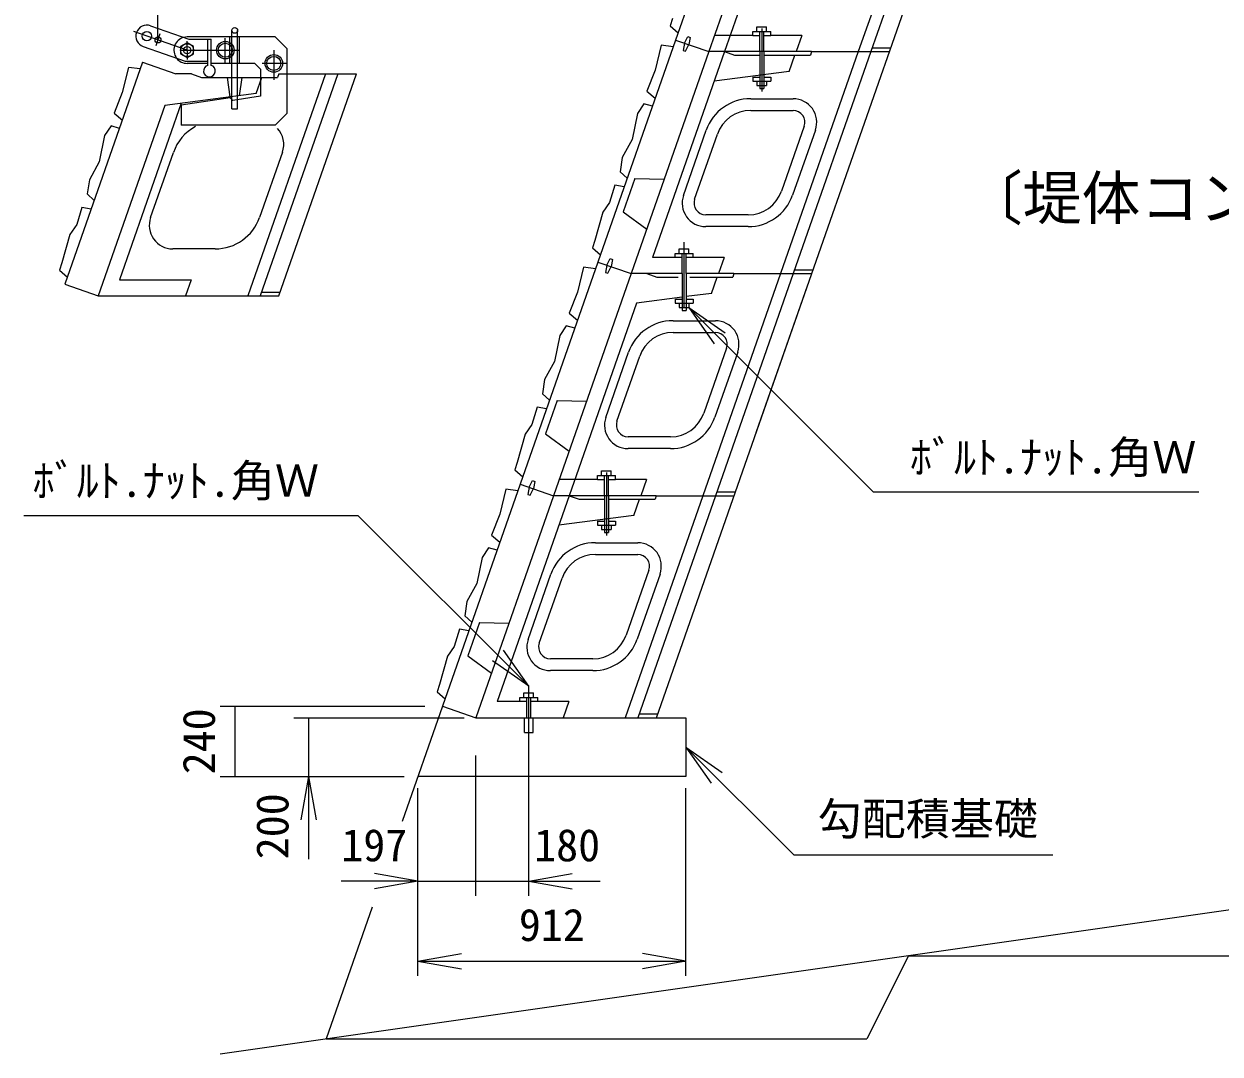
# Model space of a CAD drawing. Units: millimetres, scale not verified. Extents: x 4144 to 15866, y 2072 to 10087.
# Drawn here: x 4149 to 6591, y 4824 to 6926 of the extents above; entities that cross this region are included whole.
import ezdxf
from ezdxf.enums import TextEntityAlignment as Align

# ---------------------------------------------------------------- set-up
doc = ezdxf.new("R2010")
doc.units = ezdxf.units.MM
doc.layers.add('2', color=4, linetype='Continuous', lineweight=18)
doc.styles.add('ＭＳ ゴシック-5.0-0.0', font='')
doc.styles.get('ＭＳ ゴシック-5.0-0.0').set_extended_font_data('ＭＳ ゴシック-5.0-0.0')

msp = doc.modelspace()

# ---------------------------------------------------------------- linework, layer by layer
at = {"layer": '2', "color": 2}
for p, q in [((5638.319, 7346.598), (5479.751, 6893.546)), ((5757.84, 6416.708), (6074.976, 7322.812)), ((4423.065, 6893.619), (4423.065, 7097.398)), ((5479.751, 6893.546), (5321.182, 6440.494)), ((5479.751, 6893.546), (5547.708, 6869.76)), ((5579.493, 6869.76), (5547.708, 6869.76)), ((5579.493, 6869.76), (5600.064, 6862.56)), ((5600.064, 6862.56), (5651.508, 6862.56)), ((5659.908, 6862.56), (5754.966, 6862.56)), ((5757.486, 6869.76), (5754.966, 6862.56)), ((5757.486, 6869.76), (5916.408, 6869.76)), ((5321.182, 6440.494), (5162.614, 5987.442)), ((5321.182, 6440.494), (5389.14, 6416.708)), ((5420.925, 6416.708), (5389.14, 6416.708)), ((5420.925, 6416.708), (5441.496, 6409.508)), ((5440.703, 5510.604), (5757.84, 6416.708)), ((5441.496, 6409.508), (5485.14, 6409.508)), ((5509.14, 6409.508), (5596.397, 6409.508)), ((5598.917, 6416.708), (5596.397, 6409.508)), ((5598.917, 6416.708), (5757.84, 6416.708)), ((5162.614, 5987.442), (5004.046, 5534.39)), ((5162.614, 5987.442), (5230.572, 5963.656)), ((5262.356, 5963.656), (5230.572, 5963.656)), ((5262.356, 5963.656), (5282.928, 5956.456)), ((5440.349, 5963.656), (5437.829, 5956.456)), ((5440.349, 5963.656), (5599.271, 5963.656)), ((5282.928, 5956.456), (5334.372, 5956.456)), ((5342.772, 5956.456), (5437.829, 5956.456)), ((5004.046, 5534.39), (4921.558, 5298.709)), ((5004.046, 5534.39), (5072.004, 5510.604)), ((5072.004, 5510.604), (5500.921, 5510.604)), ((5500.921, 5510.604), (5500.921, 5390.604)), ((5500.921, 5390.604), (4953.721, 5390.604)), ((4860.484, 5124.213), (4766.268, 4855.025)), ((5955.206, 5024.874), (5870.282, 4855.025)), ((5955.206, 5024.874), (7059.22, 5024.874)), ((4766.268, 4855.025), (5870.282, 4855.025))]:
    msp.add_line(p, q, dxfattribs=at)
at = {"layer": '2'}
for p, q in [((5706.277, 7322.812), (5547.708, 6869.76)), ((6011.407, 7322.812), (5852.839, 6869.76)), ((6036.835, 7322.812), (5878.266, 6869.76)), ((5717.091, 7262.898), (5579.493, 6869.76)), ((5473.144, 6937.483), (5468.57, 6922.235)), ((4407.845, 6922.784), (4486.351, 6895.307)), ((4573.857, 6899.807), (4573.857, 6913.094)), ((4585.505, 6899.807), (4585.505, 6913.094)), ((5468.57, 6922.235), (5484.816, 6908.02)), ((5637.485, 6911.16), (5673.932, 6911.16)), ((5637.485, 6902.76), (5637.485, 6911.16)), ((5645.719, 6920.16), (5665.698, 6920.16)), ((5645.719, 6911.16), (5645.719, 6920.16)), ((5651.508, 6869.76), (5651.508, 6911.16)), ((5655.708, 6917.181), (5655.708, 6788.78)), ((5659.908, 6869.76), (5659.908, 6911.16)), ((5665.698, 6911.16), (5665.698, 6920.16)), ((5673.932, 6902.76), (5673.932, 6911.16)), ((4482.528, 6872.807), (4373.951, 6910.808)), ((4419.137, 6882.398), (4427.6, 6906.576)), ((4482.528, 6888.049), (4469.328, 6880.428)), ((4662.528, 6899.807), (4482.528, 6899.807)), ((4482.528, 6872.807), (4482.528, 6891.396)), ((4495.728, 6880.428), (4482.528, 6888.049)), ((4486.351, 6895.307), (4531.728, 6895.307)), ((4524.528, 6841.853), (4524.528, 6895.307)), ((4531.728, 6841.853), (4531.728, 6895.307)), ((4560.528, 6845.807), (4560.528, 6897.311)), ((4569.785, 6845.807), (4569.785, 6899.807)), ((4573.857, 6845.807), (4573.857, 6899.807)), ((4585.505, 6845.807), (4585.505, 6899.807)), ((4589.577, 6845.807), (4589.577, 6899.807)), ((4662.528, 6899.807), (4686.528, 6875.807)), ((5498.156, 6887.104), (5495.183, 6872.252)), ((5498.156, 6887.104), (5505.093, 6900.568)), ((5505.093, 6900.568), (5509.624, 6898.982)), ((5509.624, 6898.982), (5506.651, 6884.131)), ((5637.485, 6902.76), (5559.258, 6902.76)), ((5637.485, 6902.76), (5651.508, 6902.76)), ((5659.908, 6902.76), (5673.932, 6902.76)), ((5737.251, 6902.76), (5673.932, 6902.76)), ((5737.251, 6902.76), (5725.701, 6869.76)), ((4392.979, 6880.31), (4478.704, 6850.307)), ((4469.328, 6880.428), (4469.328, 6865.186)), ((4469.328, 6865.186), (4482.528, 6857.564)), ((4470.528, 6872.807), (4533.793, 6872.807)), ((4482.528, 6872.807), (4482.528, 6853.507)), ((4482.528, 6857.564), (4495.728, 6865.186)), ((4495.728, 6865.186), (4495.728, 6880.428)), ((4533.793, 6872.807), (4588.365, 6872.807)), ((4659.528, 6872.561), (4659.528, 6812.233)), ((4686.528, 6744.004), (4686.528, 6875.807)), ((5547.708, 6869.76), (5389.14, 6416.708)), ((5579.493, 6869.76), (5432.475, 6449.708)), ((5450.633, 6883.003), (5438.079, 6832.068)), ((5474.969, 6879.883), (5450.633, 6883.003)), ((5495.183, 6872.252), (5499.713, 6870.667)), ((5499.713, 6870.667), (5506.651, 6884.131)), ((5757.486, 6869.76), (5579.493, 6869.76)), ((5651.508, 6869.76), (5651.508, 6794.32)), ((5659.908, 6869.76), (5659.908, 6794.32)), ((5852.839, 6869.76), (5694.271, 6416.708)), ((5711.631, 6829.56), (5723.181, 6862.56)), ((5878.266, 6869.76), (5719.698, 6416.708)), ((5918.928, 6876.96), (5880.786, 6876.96)), ((4391.723, 6848.191), (4233.155, 6395.139)), ((4391.723, 6848.191), (4459.681, 6824.406)), ((4478.704, 6850.307), (4524.528, 6850.307)), ((4524.528, 6845.807), (4482.528, 6845.807)), ((4620.528, 6845.807), (4531.728, 6845.807)), ((4573.857, 6753.216), (4573.857, 6845.807)), ((4585.505, 6753.216), (4585.505, 6845.807)), ((4620.528, 6845.807), (4632.528, 6833.807)), ((4684.712, 6845.807), (4635.699, 6845.807)), ((4362.606, 6837.649), (4350.051, 6786.714)), ((4386.941, 6834.529), (4362.606, 6837.649)), ((4491.465, 6824.406), (4459.681, 6824.406)), ((4491.465, 6824.406), (4512.037, 6817.206)), ((4512.037, 6817.206), (4632.528, 6817.206)), ((4570.429, 6777.359), (4564.849, 6817.206)), ((4594.502, 6817.206), (4588.905, 6779.738)), ((4764.812, 6824.406), (4606.243, 6371.354)), ((4623.604, 6784.206), (4635.154, 6817.206)), ((4790.239, 6824.406), (4631.671, 6371.354)), ((4632.528, 6833.807), (4632.528, 6778.712)), ((4632.528, 6817.206), (4666.938, 6817.206)), ((4669.458, 6824.406), (4666.938, 6817.206)), ((4669.458, 6824.406), (4686.528, 6824.406)), ((4669.812, 6371.354), (4828.38, 6824.406)), ((4686.528, 6824.406), (4828.38, 6824.406)), ((5438.079, 6832.068), (5421.307, 6789.376)), ((5711.631, 6829.56), (5558.523, 6809.846)), ((5637.485, 6817.903), (5637.485, 6809.503)), ((5637.485, 6817.903), (5651.508, 6817.903)), ((5659.908, 6817.903), (5673.932, 6817.903)), ((5673.932, 6817.903), (5673.932, 6809.503)), ((5421.307, 6789.376), (5438.327, 6775.193)), ((5637.485, 6809.503), (5673.932, 6809.503)), ((5645.719, 6809.503), (5645.719, 6800.503)), ((5645.719, 6800.503), (5665.698, 6800.503)), ((5651.508, 6794.32), (5659.908, 6794.32)), ((5665.698, 6809.503), (5665.698, 6800.503)), ((4350.051, 6786.714), (4333.279, 6744.022)), ((4470.495, 6764.492), (4344.447, 6404.354)), ((4623.604, 6784.206), (4437.211, 6760.206)), ((4570.681, 6775.557), (4470.528, 6760.624)), ((4570.681, 6775.557), (4576.01, 6770.285)), ((4632.528, 6778.712), (4576.01, 6770.285)), ((5633.074, 6773.76), (5719.799, 6773.76)), ((4437.211, 6760.206), (4301.113, 6371.354)), ((4333.279, 6744.022), (4350.3, 6729.838)), ((4470.528, 6760.624), (4470.528, 6720.004)), ((4573.857, 6753.216), (4585.505, 6753.216)), ((4686.528, 6744.004), (4662.528, 6720.004)), ((5401.882, 6743.714), (5390.812, 6690.269)), ((5415.208, 6763.456), (5401.882, 6743.714)), ((5432.535, 6758.643), (5415.208, 6763.456)), ((5633.074, 6749.76), (5719.799, 6749.76)), ((4327.18, 6718.102), (4313.854, 6698.359)), ((4344.507, 6713.289), (4327.18, 6718.102)), ((4662.528, 6720.004), (4470.528, 6720.004)), ((5742.426, 6717.758), (5695.934, 6584.923)), ((4313.854, 6698.359), (4302.785, 6644.915)), ((5495.945, 6576.565), (5542.463, 6709.474)), ((5518.598, 6568.637), (5565.116, 6701.546)), ((5765.079, 6709.83), (5718.586, 6576.995)), ((5390.812, 6690.269), (5370.991, 6653.675)), ((4302.785, 6644.915), (4282.963, 6608.321)), ((4407.918, 6531.211), (4454.436, 6664.12)), ((4677.051, 6664.476), (4630.559, 6531.64)), ((5370.99, 6653.676), (5366.416, 6624.706)), ((5366.416, 6624.706), (5381.068, 6611.596)), ((4282.963, 6608.321), (4278.389, 6579.351)), ((5355.743, 6597.261), (5345.07, 6562.192)), ((5374.8, 6593.687), (5355.743, 6597.261)), ((5396.785, 6611.096), (5373, 6543.138)), ((5396.785, 6611.096), (5456.532, 6609.256)), ((4278.389, 6579.351), (4293.041, 6566.242)), ((4267.716, 6551.906), (4257.043, 6516.838)), ((4286.773, 6548.333), (4267.716, 6551.906)), ((5345.07, 6562.192), (5331.283, 6542.004)), ((5331.283, 6542.004), (5314.576, 6484.431)), ((5373, 6543.138), (5420.854, 6507.319)), ((5627.976, 6536.708), (5541.25, 6536.708)), ((4243.256, 6496.65), (4226.548, 6439.077)), ((4257.043, 6516.838), (4243.256, 6496.65)), ((5627.976, 6512.708), (5541.25, 6512.708)), ((5314.576, 6484.431), (5310.002, 6469.183)), ((5497.14, 6416.708), (5497.14, 6480.805)), ((4539.949, 6467.354), (4453.223, 6467.354)), ((5310.002, 6469.183), (5326.248, 6454.968)), ((5339.588, 6434.052), (5346.525, 6447.516)), ((5346.525, 6447.516), (5351.055, 6445.93)), ((5492.94, 6449.708), (5432.475, 6449.708)), ((5478.916, 6458.108), (5515.364, 6458.108)), ((5478.916, 6449.708), (5478.916, 6458.108)), ((5487.151, 6467.108), (5507.13, 6467.108)), ((5487.151, 6458.108), (5487.151, 6467.108)), ((5492.94, 6416.708), (5492.94, 6458.108)), ((5501.34, 6416.708), (5501.34, 6458.108)), ((5578.683, 6449.708), (5501.34, 6449.708)), ((5507.13, 6458.108), (5507.13, 6467.108)), ((5515.364, 6449.708), (5515.364, 6458.108)), ((5578.683, 6449.708), (5567.133, 6416.708)), ((4226.548, 6439.077), (4221.974, 6423.829)), ((4221.974, 6423.829), (4238.221, 6409.613)), ((5292.065, 6429.951), (5279.51, 6379.016)), ((5316.401, 6426.831), (5292.065, 6429.951)), ((5339.588, 6434.052), (5336.614, 6419.2)), ((5341.145, 6417.615), (5348.082, 6431.079)), ((5351.055, 6445.93), (5348.082, 6431.079)), ((5760.36, 6423.908), (5722.218, 6423.908)), ((4344.447, 6404.354), (4490.656, 6404.354)), ((4490.656, 6404.354), (4479.106, 6371.354)), ((5389.139, 6416.708), (5230.572, 5963.656)), ((5336.614, 6419.2), (5341.145, 6417.615)), ((5492.94, 6416.708), (5420.925, 6416.708)), ((5492.94, 6416.708), (5492.94, 6341.268)), ((5497.14, 6346.991), (5497.14, 6416.708)), ((5501.34, 6416.708), (5501.34, 6341.268)), ((5598.917, 6416.708), (5501.34, 6416.708)), ((5694.271, 6416.708), (5535.702, 5963.656)), ((5553.063, 6376.508), (5564.613, 6409.508)), ((5719.698, 6416.708), (5561.13, 5963.656)), ((4233.155, 6395.139), (4301.113, 6371.354)), ((4672.332, 6378.554), (4634.191, 6378.554)), ((5279.51, 6379.016), (5262.738, 6336.324)), ((5553.063, 6376.508), (5501.34, 6369.849)), ((5644.371, 6092.515), (5749.911, 6394.056)), ((4301.113, 6371.354), (4669.812, 6371.354)), ((5399.955, 6356.794), (5262.356, 5963.656)), ((5492.94, 6368.767), (5399.955, 6356.794)), ((5478.916, 6364.851), (5478.916, 6356.451)), ((5478.916, 6364.851), (5492.94, 6364.851)), ((5478.916, 6356.451), (5515.364, 6356.451)), ((5487.151, 6356.451), (5487.151, 6347.451)), ((5501.34, 6364.851), (5515.364, 6364.851)), ((5507.13, 6356.451), (5507.13, 6347.451)), ((5515.364, 6364.851), (5515.364, 6356.451)), ((5262.738, 6336.324), (5279.759, 6322.14)), ((5487.151, 6347.451), (5507.13, 6347.451)), ((5492.94, 6341.268), (5501.34, 6341.268)), ((5507.13, 6347.451), (5580.854, 6295.829)), ((5507.13, 6347.451), (5558.752, 6273.727)), ((5883.222, 5971.359), (5507.13, 6347.451)), ((5256.64, 6310.404), (5243.314, 6290.662)), ((5273.966, 6305.591), (5256.64, 6310.404)), ((5474.505, 6320.708), (5561.231, 6320.708)), ((5243.314, 6290.662), (5232.244, 6237.217)), ((5474.505, 6296.708), (5561.231, 6296.708)), ((5337.377, 6123.513), (5383.895, 6256.422)), ((5583.858, 6264.706), (5537.366, 6131.871)), ((5606.511, 6256.778), (5560.018, 6123.943)), ((5232.244, 6237.217), (5212.422, 6200.623)), ((5360.03, 6115.585), (5406.548, 6248.494)), ((5212.422, 6200.623), (5207.848, 6171.654)), ((5207.848, 6171.654), (5222.5, 6158.544)), ((5238.217, 6158.044), (5214.432, 6090.086)), ((5238.217, 6158.044), (5297.963, 6156.204)), ((5197.175, 6144.209), (5186.502, 6109.14)), ((5216.232, 6140.635), (5197.175, 6144.209)), ((5186.502, 6109.14), (5172.715, 6088.952)), ((5172.715, 6088.952), (5156.008, 6031.379)), ((5214.432, 6090.086), (5262.286, 6054.267)), ((5469.408, 6083.656), (5382.682, 6083.656)), ((5469.408, 6059.656), (5382.682, 6059.656)), ((5156.008, 6031.379), (5151.433, 6016.131)), ((5151.433, 6016.131), (5167.68, 6001.916)), ((5328.582, 6014.056), (5348.562, 6014.056)), ((5328.582, 6005.056), (5328.582, 6014.056)), ((5338.572, 6011.077), (5338.572, 5882.676)), ((5348.562, 6005.056), (5348.562, 6014.056)), ((5181.019, 5981), (5187.957, 5994.464)), ((5187.957, 5994.464), (5192.487, 5992.878)), ((5192.487, 5992.878), (5189.514, 5978.027)), ((5320.348, 5996.656), (5242.122, 5996.656)), ((5320.348, 6005.056), (5356.796, 6005.056)), ((5320.348, 5996.656), (5320.348, 6005.056)), ((5320.348, 5996.656), (5334.372, 5996.656)), ((5334.372, 5963.656), (5334.372, 6005.056)), ((5342.772, 5963.656), (5342.772, 6005.056)), ((5342.772, 5996.656), (5356.796, 5996.656)), ((5356.796, 5996.656), (5356.796, 6005.056)), ((5420.115, 5996.656), (5356.796, 5996.656)), ((5420.115, 5996.656), (5408.565, 5963.656)), ((5230.572, 5963.656), (5072.004, 5510.604)), ((5262.356, 5963.656), (5115.338, 5543.604)), ((5133.497, 5976.899), (5120.942, 5925.964)), ((5157.832, 5973.779), (5133.497, 5976.899)), ((5181.019, 5981), (5178.046, 5966.148)), ((5178.046, 5966.148), (5182.577, 5964.563)), ((5182.577, 5964.563), (5189.514, 5978.027)), ((5440.349, 5963.656), (5262.356, 5963.656)), ((5334.372, 5963.656), (5334.372, 5888.216)), ((5342.772, 5963.656), (5342.772, 5888.216)), ((5535.702, 5963.656), (5377.134, 5510.604)), ((5561.13, 5963.656), (5402.562, 5510.604)), ((5601.791, 5970.856), (5563.65, 5970.856)), ((5883.222, 5971.359), (6547.864, 5971.359)), ((5394.495, 5923.456), (5406.045, 5956.456)), ((4149.35, 5923.519), (4831.185, 5923.519)), ((5180.004, 5574.701), (4831.185, 5923.519)), ((5120.942, 5925.964), (5104.17, 5883.272)), ((5394.495, 5923.456), (5241.386, 5903.742)), ((5320.348, 5911.799), (5320.348, 5903.399)), ((5320.348, 5911.799), (5334.372, 5911.799)), ((5342.772, 5911.799), (5356.796, 5911.799)), ((5356.796, 5911.799), (5356.796, 5903.399)), ((5320.348, 5903.399), (5356.796, 5903.399)), ((5328.582, 5903.399), (5328.582, 5894.399)), ((5328.582, 5894.399), (5348.562, 5894.399)), ((5334.372, 5888.216), (5342.772, 5888.216)), ((5348.562, 5903.399), (5348.562, 5894.399)), ((5104.17, 5883.272), (5121.191, 5869.088)), ((5315.937, 5867.656), (5402.663, 5867.656)), ((5084.745, 5837.61), (5073.676, 5784.165)), ((5098.071, 5857.352), (5084.745, 5837.61)), ((5115.398, 5852.539), (5098.071, 5857.352)), ((5315.937, 5843.656), (5402.663, 5843.656)), ((5178.809, 5670.461), (5225.327, 5803.37)), ((5201.461, 5662.533), (5247.979, 5795.442)), ((5425.29, 5811.654), (5378.797, 5678.819)), ((5447.942, 5803.726), (5401.45, 5670.891)), ((5073.676, 5784.165), (5053.854, 5747.571)), ((5053.854, 5747.571), (5049.28, 5718.602)), ((5049.28, 5718.602), (5063.932, 5705.492)), ((5038.607, 5691.157), (5027.934, 5656.088)), ((5057.664, 5687.583), (5038.607, 5691.157)), ((5079.649, 5704.992), (5055.864, 5637.034)), ((5079.649, 5704.992), (5139.395, 5703.151)), ((5027.934, 5656.088), (5014.147, 5635.9)), ((5180.004, 5574.701), (5128.382, 5648.424)), ((5014.147, 5635.9), (4997.439, 5578.327)), ((5055.864, 5637.034), (5103.717, 5601.215)), ((5180.004, 5574.701), (5106.28, 5626.323)), ((5310.84, 5630.604), (5224.114, 5630.604)), ((5310.84, 5606.604), (5224.114, 5606.604)), ((4997.439, 5578.327), (4992.865, 5563.079)), ((5180.004, 5146.689), (5180.004, 5574.701)), ((4992.865, 5563.079), (5009.112, 5548.864)), ((5175.804, 5543.604), (5115.338, 5543.604)), ((5161.78, 5552.004), (5198.227, 5552.004)), ((5161.78, 5543.604), (5161.78, 5552.004)), ((5170.014, 5561.004), (5189.993, 5561.004)), ((5170.014, 5552.004), (5170.014, 5561.004)), ((5175.804, 5510.604), (5175.804, 5552.004)), ((5184.204, 5510.604), (5184.204, 5552.004)), ((5261.547, 5543.604), (5184.204, 5543.604)), ((5189.993, 5552.004), (5189.993, 5561.004)), ((5198.227, 5543.604), (5198.227, 5552.004)), ((5261.547, 5543.604), (5249.997, 5510.604)), ((4550.145, 5534.39), (4967.567, 5534.39)), ((4580.145, 5534.39), (4580.145, 5390.604)), ((4700.279, 5510.604), (5048.004, 5510.604)), ((4730.279, 5510.604), (4730.279, 5390.604)), ((5171.004, 5480.604), (5171.004, 5510.604)), ((5189.004, 5480.604), (5189.004, 5510.604)), ((5443.223, 5517.804), (5405.082, 5517.804)), ((5171.004, 5480.604), (5189.004, 5480.604)), ((5500.921, 5450.604), (5720.956, 5230.569)), ((5500.921, 5450.604), (5574.645, 5398.983)), ((5500.921, 5450.604), (5552.543, 5376.881)), ((5072.004, 5146.689), (5072.004, 5433.621)), ((8500.416, 5388.475), (4549.782, 4824.099)), ((4550.145, 5390.604), (4925.694, 5390.604)), ((4730.279, 5390.604), (4714.651, 5301.972)), ((4730.279, 5390.604), (4730.279, 5221.659)), ((4730.279, 5390.604), (4745.908, 5301.972)), ((4953.721, 4983.998), (4953.721, 5366.604)), ((5500.921, 4983.998), (5500.921, 5366.604)), ((5720.956, 5230.569), (6249.64, 5230.569)), ((4953.721, 5176.689), (4865.088, 5192.317)), ((5180.004, 5176.689), (5268.636, 5192.317)), ((4953.721, 5176.689), (4797.294, 5176.689)), ((4953.721, 5176.689), (4865.088, 5161.06)), ((4953.721, 5176.689), (5072.004, 5176.689)), ((5072.004, 5176.689), (5180.004, 5176.689)), ((5180.004, 5176.689), (5326.06, 5176.689)), ((5180.004, 5176.689), (5268.636, 5161.06)), ((4953.721, 5013.998), (5042.354, 5029.626)), ((4953.721, 5013.998), (5042.354, 4998.369)), ((4953.721, 5013.998), (5500.921, 5013.998)), ((5500.921, 5013.998), (5412.288, 5029.626)), ((5500.921, 5013.998), (5412.288, 4998.369))]:
    msp.add_line(p, q, dxfattribs=at)
for centre, radius in [((4400.412, 6901.547), 9.6), ((4579.681, 6913.094), 5.824), ((4423.065, 6893.619), 6), ((4560.528, 6872.807), 18), ((4560.528, 6872.807), 14.4), ((4482.528, 6872.807), 13.2), ((4482.528, 6872.807), 7.5), ((4659.528, 6845.807), 18), ((4659.528, 6845.807), 14.4)]:
    msp.add_circle(centre, radius, dxfattribs=at)
for centre, radius, start, end in [((4400.412, 6901.547), 22.5, 70.70995, 250.70995), ((4482.528, 6872.807), 27, 104.26726, 217.15264), ((4482.528, 6872.807), 27, 90, 104.26726), ((4482.528, 6872.807), 27, 217.15264, 270), ((4528.128, 6830.406), 12, 107.4576, 72.5424), ((5633.074, 6677.76), 96, 90, 160.70995), ((5719.799, 6725.76), 48, 340.61681, 90.00015), ((5633.074, 6677.76), 72, 90, 160.70995), ((5719.799, 6725.76), 24, 340.61681, 90.00015), ((4545.046, 6632.406), 96, 118.24519, 160.70995), ((4631.772, 6680.406), 48, 340.61681, 42.99954), ((5541.25, 6560.708), 48, 160.70995, 270.00017), ((5627.976, 6608.709), 72, 270.00001, 340.70995), ((5627.976, 6608.709), 96, 270.00001, 340.70995), ((5541.25, 6560.708), 24, 160.70995, 270.00017), ((4453.223, 6515.354), 48, 160.70995, 270.00017), ((4539.949, 6563.354), 96, 270.00001, 340.70995), ((5474.505, 6224.708), 96, 90, 160.70995), ((5561.231, 6272.708), 48, 340.61681, 90.00015), ((5474.505, 6224.708), 72, 90, 160.70995), ((5561.231, 6272.708), 24, 340.61681, 90.00015), ((5469.408, 6155.657), 72, 270.00001, 340.70995), ((5382.682, 6107.656), 48, 160.70995, 270.00017), ((5382.682, 6107.656), 24, 160.70995, 270.00017), ((5469.408, 6155.657), 96, 270.00001, 340.70995), ((5315.937, 5771.656), 96, 90, 160.70995), ((5402.663, 5819.656), 48, 340.61681, 90.00015), ((5315.937, 5771.656), 72, 90, 160.70995), ((5402.663, 5819.656), 24, 340.61681, 90.00015), ((5224.114, 5654.604), 48, 160.70995, 270.00017), ((5310.84, 5702.605), 72, 270.00001, 340.70995), ((5310.84, 5702.605), 96, 270.00001, 340.70995), ((5224.114, 5654.604), 24, 160.70995, 270.00017)]:
    msp.add_arc(centre, radius, start, end, dxfattribs=at)

# ---------------------------------------------------------------- texts
at = {"layer": '2', "color": 7, "style": 'ＭＳ ゴシック-5.0-0.0'}
for s, height, p in [('〔堤体コンクリート〕', 87.98, (6068.71, 6500.821)), ('ﾎﾞﾙﾄ.ﾅｯﾄ.角Ｗ', 65.98, (5958.222, 5989.359)), ('ﾎﾞﾙﾄ.ﾅｯﾄ.角Ｗ', 65.98, (4167.071, 5941.519)), ('勾配積基礎', 65.98, (5769.639, 5251.569)), ('197', 65.98, (4797.28, 5197.685)), ('180', 65.98, (5191.045, 5197.685)), ('912', 65.98, (5159.806, 5034.994))]:
    msp.add_text(s, height=height, dxfattribs=at).set_placement(p, align=Align.BOTTOM_LEFT)
for s, p in [('240', (4559.131, 5394.993)), ('200', (4709.265, 5221.655))]:
    msp.add_text(s, height=65.98, rotation=90, dxfattribs=at).set_placement(p, align=Align.BOTTOM_LEFT)

doc.saveas('drawing.dxf')
